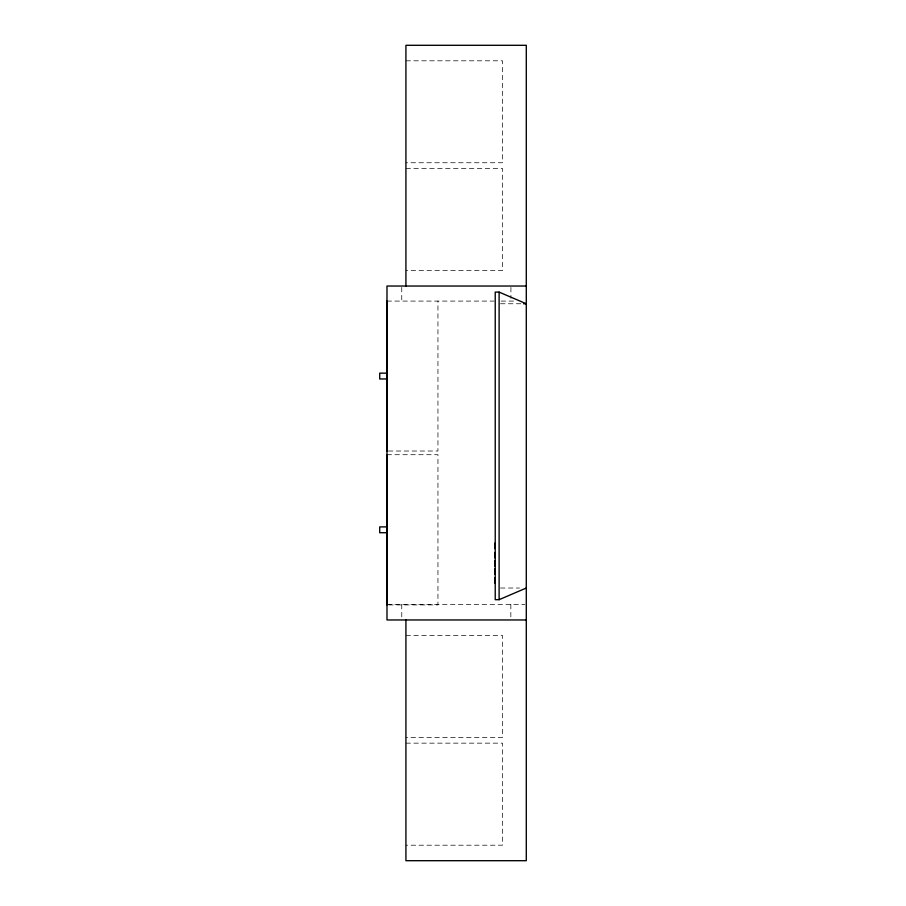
<?xml version="1.0" encoding="UTF-8"?>
<svg xmlns="http://www.w3.org/2000/svg" width="906" height="906" viewBox="0 0 906 906"><rect width="100%" height="100%" fill="white"/><g stroke="black" fill="none" stroke-linecap="round" stroke-linejoin="round"><path stroke-width="0.68" stroke-dasharray="4.53 3.4" d="M405.922 60.804L502.502 60.804L502.502 162.752L405.922 162.752M405.922 168.482L502.502 168.482L502.502 270.532L405.922 270.532M386.987 301.086L494.132 301.086M501.131 301.086L513.713 301.086M500.463 303.759L522.207 303.759M388.368 451.018L437.949 451.018L437.949 301.086M386.987 454.71L437.949 454.71L437.949 604.914L388.402 604.914M500.463 588.028L519.489 588.028M386.987 604.415L524.88 604.415M405.922 635.468L502.502 635.468L502.502 737.416L405.922 737.416M405.922 743.147L502.502 743.147L502.502 845.196L405.922 845.196M510.927 287.406L510.927 298.357M510.848 604.415L510.848 618.549M401.754 287.406L401.754 301.086M401.766 604.415L401.766 618.549"/><path stroke-width="1.36" d="M523.566 303.759L526.284 303.759L499.104 292.106L495.231 292.106L495.231 599.681L499.104 599.681L526.284 588.028M526.284 286.036L386.987 286.036L386.987 619.964L526.284 619.964M386.987 301.086L386.987 451.018M386.511 373.147L379.716 373.147L379.716 378.968L386.511 378.968M386.987 454.71L386.987 604.914M386.511 526.896L379.716 526.896L379.716 532.717L386.511 532.717M499.104 292.106L499.104 599.681M494.744 543.238L494.744 548.572M494.744 552.456L494.744 557.79M494.744 560.712L494.744 566.046M494.744 568.957L494.744 574.302M494.744 577.7L494.744 583.034M405.922 286.036L405.922 45.3L526.284 45.3L526.284 860.7L405.922 860.7L405.922 619.964"/></g></svg>
